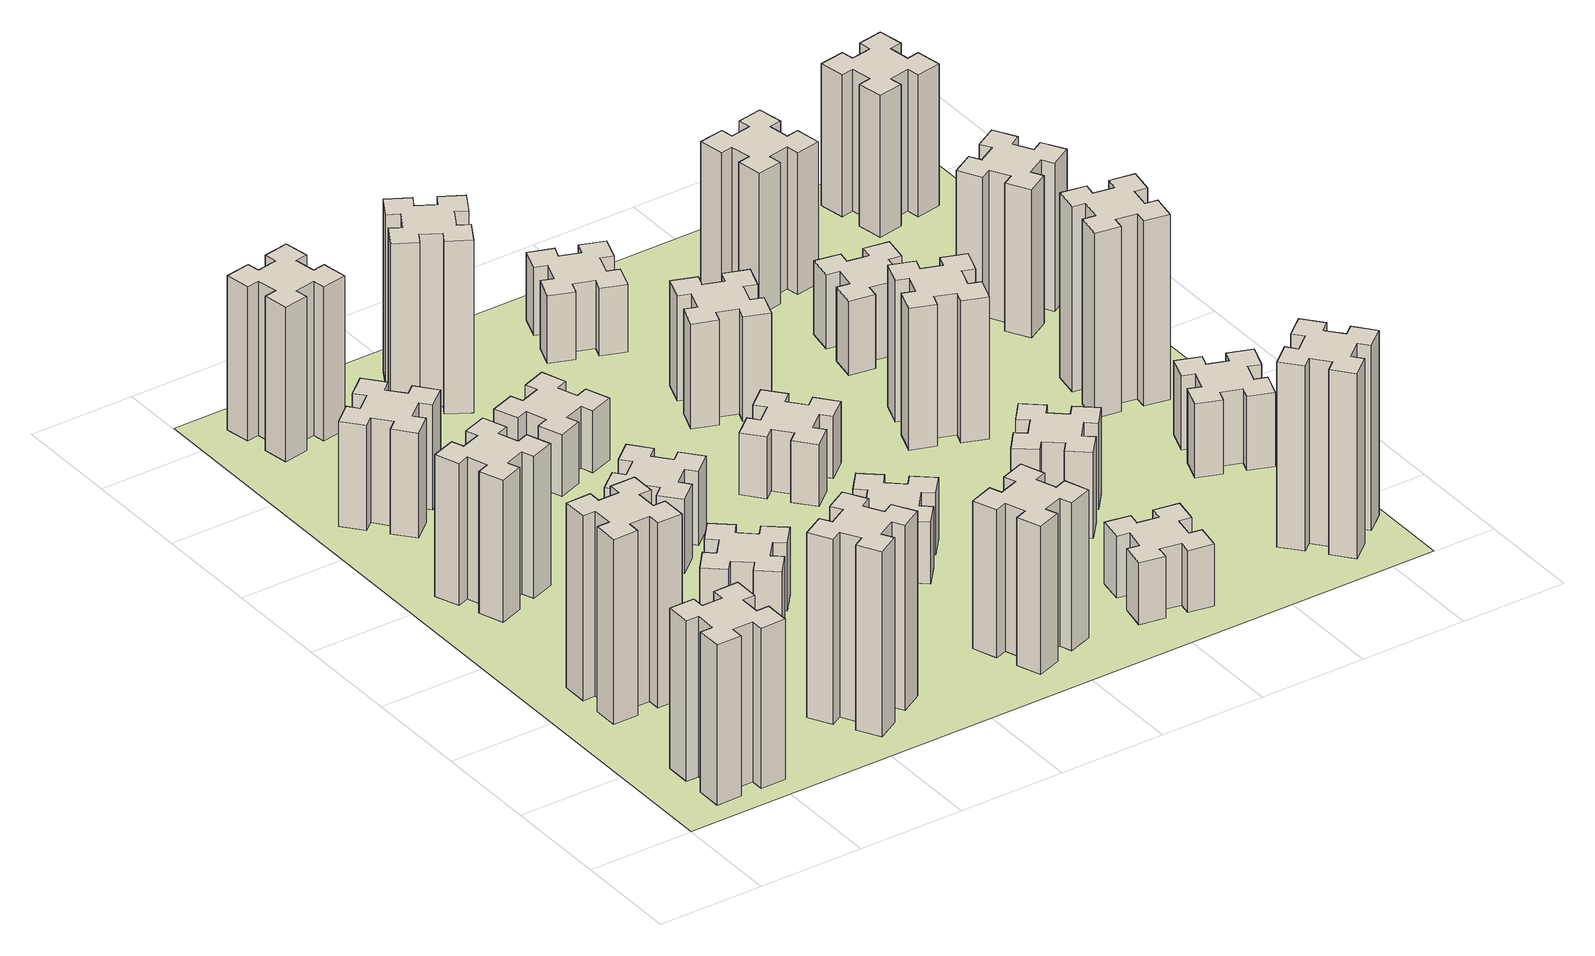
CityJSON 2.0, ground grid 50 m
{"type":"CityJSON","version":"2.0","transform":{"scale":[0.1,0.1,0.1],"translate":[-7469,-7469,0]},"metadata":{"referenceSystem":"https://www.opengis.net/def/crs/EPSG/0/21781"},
"CityObjects":{
"building1":{"type":"Building","attributes":{"class":"1000","function":"1000","usage":"1000","yearOfConstruction":2016,"roofType":"1000","measuredHeight":78,"storeysAboveGround":30,"storeysBelowGround":0},"geometry":[{"type":"Solid","lod":"1","boundaries":[[[[0,1,2,3,4,5,6,7,8,9,10,11,12,13,14,15,16,17,18,19]],[[17,16,20,21]],[[16,15,22,20]],[[15,14,23,22]],[[14,13,24,23]],[[13,12,25,24]],[[12,11,26,25]],[[11,10,27,26]],[[10,9,28,27]],[[9,8,29,28]],[[8,7,30,29]],[[7,6,31,30]],[[6,5,32,31]],[[5,4,33,32]],[[4,3,34,33]],[[3,2,35,34]],[[2,1,36,35]],[[1,0,37,36]],[[0,19,38,37]],[[19,18,39,38]],[[18,17,21,39]],[[24,25,26,27,28,29,30,31,32,33,34,35,36,37,38,39,21,20,22,23]]]]}]},
"building2":{"type":"Building","attributes":{"class":"1000","function":"1000","usage":"1000","yearOfConstruction":2016,"roofType":"1000","measuredHeight":90,"storeysAboveGround":30,"storeysBelowGround":0},"geometry":[{"type":"Solid","lod":"1","boundaries":[[[[40,41,42,43,44,45,46,47,48,49,50,51,52,53,54,55,56,57,58,59]],[[57,56,60,61]],[[56,55,62,60]],[[55,54,63,62]],[[54,53,64,63]],[[53,52,65,64]],[[52,51,66,65]],[[51,50,67,66]],[[50,49,68,67]],[[49,48,69,68]],[[48,47,70,69]],[[47,46,71,70]],[[46,45,72,71]],[[45,44,73,72]],[[44,43,74,73]],[[43,42,75,74]],[[42,41,76,75]],[[41,40,77,76]],[[40,59,78,77]],[[59,58,79,78]],[[58,57,61,79]],[[64,65,66,67,68,69,70,71,72,73,74,75,76,77,78,79,61,60,62,63]]]]}]},
"building3":{"type":"Building","attributes":{"class":"1000","function":"1000","usage":"1000","yearOfConstruction":2016,"roofType":"1000","measuredHeight":69,"storeysAboveGround":30,"storeysBelowGround":0},"geometry":[{"type":"Solid","lod":"1","boundaries":[[[[80,81,82,83,84,85,86,87,88,89,90,91,92,93,94,95,96,97,98,99]],[[97,96,100,101]],[[96,95,102,100]],[[95,94,103,102]],[[94,93,104,103]],[[93,92,105,104]],[[92,91,106,105]],[[91,90,107,106]],[[90,89,108,107]],[[89,88,109,108]],[[88,87,110,109]],[[87,86,111,110]],[[86,85,112,111]],[[85,84,113,112]],[[84,83,114,113]],[[83,82,115,114]],[[82,81,116,115]],[[81,80,117,116]],[[80,99,118,117]],[[99,98,119,118]],[[98,97,101,119]],[[104,105,106,107,108,109,110,111,112,113,114,115,116,117,118,119,101,100,102,103]]]]}]},
"building4":{"type":"Building","attributes":{"class":"1000","function":"1000","usage":"1000","yearOfConstruction":2016,"roofType":"1000","measuredHeight":51,"storeysAboveGround":30,"storeysBelowGround":0},"geometry":[{"type":"Solid","lod":"1","boundaries":[[[[120,121,122,123,124,125,126,127,128,129,130,131,132,133,134,135,136,137,138,139]],[[137,136,140,141]],[[136,135,142,140]],[[135,134,143,142]],[[134,133,144,143]],[[133,132,145,144]],[[132,131,146,145]],[[131,130,147,146]],[[130,129,148,147]],[[129,128,149,148]],[[128,127,150,149]],[[127,126,151,150]],[[126,125,152,151]],[[125,124,153,152]],[[124,123,154,153]],[[123,122,155,154]],[[122,121,156,155]],[[121,120,157,156]],[[120,139,158,157]],[[139,138,159,158]],[[138,137,141,159]],[[144,145,146,147,148,149,150,151,152,153,154,155,156,157,158,159,141,140,142,143]]]]}]},
"building5":{"type":"Building","attributes":{"class":"1000","function":"1000","usage":"1000","yearOfConstruction":2016,"roofType":"1000","measuredHeight":90,"storeysAboveGround":30,"storeysBelowGround":0},"geometry":[{"type":"Solid","lod":"1","boundaries":[[[[160,161,162,163,164,165,166,167,168,169,170,171,172,173,174,175,176,177,178,179]],[[177,176,180,181]],[[176,175,182,180]],[[175,174,183,182]],[[174,173,184,183]],[[173,172,185,184]],[[172,171,186,185]],[[171,170,187,186]],[[170,169,188,187]],[[169,168,189,188]],[[168,167,190,189]],[[167,166,191,190]],[[166,165,192,191]],[[165,164,193,192]],[[164,163,194,193]],[[163,162,195,194]],[[162,161,196,195]],[[161,160,197,196]],[[160,179,198,197]],[[179,178,199,198]],[[178,177,181,199]],[[184,185,186,187,188,189,190,191,192,193,194,195,196,197,198,199,181,180,182,183]]]]}]},
"building6":{"type":"Building","attributes":{"class":"1000","function":"1000","usage":"1000","yearOfConstruction":2016,"roofType":"1000","measuredHeight":75,"storeysAboveGround":30,"storeysBelowGround":0},"geometry":[{"type":"Solid","lod":"1","boundaries":[[[[200,201,202,203,204,205,206,207,208,209,210,211,212,213,214,215,216,217,218,219]],[[217,216,220,221]],[[216,215,222,220]],[[215,214,223,222]],[[214,213,224,223]],[[213,212,225,224]],[[212,211,226,225]],[[211,210,227,226]],[[210,209,228,227]],[[209,208,229,228]],[[208,207,230,229]],[[207,206,231,230]],[[206,205,232,231]],[[205,204,233,232]],[[204,203,234,233]],[[203,202,235,234]],[[202,201,236,235]],[[201,200,237,236]],[[200,219,238,237]],[[219,218,239,238]],[[218,217,221,239]],[[224,225,226,227,228,229,230,231,232,233,234,235,236,237,238,239,221,220,222,223]]]]}]},
"building7":{"type":"Building","attributes":{"class":"1000","function":"1000","usage":"1000","yearOfConstruction":2016,"roofType":"1000","measuredHeight":33,"storeysAboveGround":30,"storeysBelowGround":0},"geometry":[{"type":"Solid","lod":"1","boundaries":[[[[240,241,242,243,244,245,246,247,248,249,250,251,252,253,254,255,256,257,258,259]],[[257,256,260,261]],[[256,255,262,260]],[[255,254,263,262]],[[254,253,264,263]],[[253,252,265,264]],[[252,251,266,265]],[[251,250,267,266]],[[250,249,268,267]],[[249,248,269,268]],[[248,247,270,269]],[[247,246,271,270]],[[246,245,272,271]],[[245,244,273,272]],[[244,243,274,273]],[[243,242,275,274]],[[242,241,276,275]],[[241,240,277,276]],[[240,259,278,277]],[[259,258,279,278]],[[258,257,261,279]],[[264,265,266,267,268,269,270,271,272,273,274,275,276,277,278,279,261,260,262,263]]]]}]},
"building8":{"type":"Building","attributes":{"class":"1000","function":"1000","usage":"1000","yearOfConstruction":2016,"roofType":"1000","measuredHeight":36,"storeysAboveGround":30,"storeysBelowGround":0},"geometry":[{"type":"Solid","lod":"1","boundaries":[[[[280,281,282,283,284,285,286,287,288,289,290,291,292,293,294,295,296,297,298,299]],[[297,296,300,301]],[[296,295,302,300]],[[295,294,303,302]],[[294,293,304,303]],[[293,292,305,304]],[[292,291,306,305]],[[291,290,307,306]],[[290,289,308,307]],[[289,288,309,308]],[[288,287,310,309]],[[287,286,311,310]],[[286,285,312,311]],[[285,284,313,312]],[[284,283,314,313]],[[283,282,315,314]],[[282,281,316,315]],[[281,280,317,316]],[[280,299,318,317]],[[299,298,319,318]],[[298,297,301,319]],[[304,305,306,307,308,309,310,311,312,313,314,315,316,317,318,319,301,300,302,303]]]]}]},
"building9":{"type":"Building","attributes":{"class":"1000","function":"1000","usage":"1000","yearOfConstruction":2016,"roofType":"1000","measuredHeight":30,"storeysAboveGround":30,"storeysBelowGround":0},"geometry":[{"type":"Solid","lod":"1","boundaries":[[[[320,321,322,323,324,325,326,327,328,329,330,331,332,333,334,335,336,337,338,339]],[[337,336,340,341]],[[336,335,342,340]],[[335,334,343,342]],[[334,333,344,343]],[[333,332,345,344]],[[332,331,346,345]],[[331,330,347,346]],[[330,329,348,347]],[[329,328,349,348]],[[328,327,350,349]],[[327,326,351,350]],[[326,325,352,351]],[[325,324,353,352]],[[324,323,354,353]],[[323,322,355,354]],[[322,321,356,355]],[[321,320,357,356]],[[320,339,358,357]],[[339,338,359,358]],[[338,337,341,359]],[[344,345,346,347,348,349,350,351,352,353,354,355,356,357,358,359,341,340,342,343]]]]}]},
"building10":{"type":"Building","attributes":{"class":"1000","function":"1000","usage":"1000","yearOfConstruction":2016,"roofType":"1000","measuredHeight":84,"storeysAboveGround":30,"storeysBelowGround":0},"geometry":[{"type":"Solid","lod":"1","boundaries":[[[[360,361,362,363,364,365,366,367,368,369,370,371,372,373,374,375,376,377,378,379]],[[377,376,380,381]],[[376,375,382,380]],[[375,374,383,382]],[[374,373,384,383]],[[373,372,385,384]],[[372,371,386,385]],[[371,370,387,386]],[[370,369,388,387]],[[369,368,389,388]],[[368,367,390,389]],[[367,366,391,390]],[[366,365,392,391]],[[365,364,393,392]],[[364,363,394,393]],[[363,362,395,394]],[[362,361,396,395]],[[361,360,397,396]],[[360,379,398,397]],[[379,378,399,398]],[[378,377,381,399]],[[384,385,386,387,388,389,390,391,392,393,394,395,396,397,398,399,381,380,382,383]]]]}]},
"building11":{"type":"Building","attributes":{"class":"1000","function":"1000","usage":"1000","yearOfConstruction":2016,"roofType":"1000","measuredHeight":72,"storeysAboveGround":30,"storeysBelowGround":0},"geometry":[{"type":"Solid","lod":"1","boundaries":[[[[400,401,402,403,404,405,406,407,408,409,410,411,412,413,414,415,416,417,418,419]],[[417,416,420,421]],[[416,415,422,420]],[[415,414,423,422]],[[414,413,424,423]],[[413,412,425,424]],[[412,411,426,425]],[[411,410,427,426]],[[410,409,428,427]],[[409,408,429,428]],[[408,407,430,429]],[[407,406,431,430]],[[406,405,432,431]],[[405,404,433,432]],[[404,403,434,433]],[[403,402,435,434]],[[402,401,436,435]],[[401,400,437,436]],[[400,419,438,437]],[[419,418,439,438]],[[418,417,421,439]],[[424,425,426,427,428,429,430,431,432,433,434,435,436,437,438,439,421,420,422,423]]]]}]},
"building12":{"type":"Building","attributes":{"class":"1000","function":"1000","usage":"1000","yearOfConstruction":2016,"roofType":"1000","measuredHeight":30,"storeysAboveGround":30,"storeysBelowGround":0},"geometry":[{"type":"Solid","lod":"1","boundaries":[[[[440,441,442,443,444,445,446,447,448,449,450,451,452,453,454,455,456,457,458,459]],[[457,456,460,461]],[[456,455,462,460]],[[455,454,463,462]],[[454,453,464,463]],[[453,452,465,464]],[[452,451,466,465]],[[451,450,467,466]],[[450,449,468,467]],[[449,448,469,468]],[[448,447,470,469]],[[447,446,471,470]],[[446,445,472,471]],[[445,444,473,472]],[[444,443,474,473]],[[443,442,475,474]],[[442,441,476,475]],[[441,440,477,476]],[[440,459,478,477]],[[459,458,479,478]],[[458,457,461,479]],[[464,465,466,467,468,469,470,471,472,473,474,475,476,477,478,479,461,460,462,463]]]]}]},
"building13":{"type":"Building","attributes":{"class":"1000","function":"1000","usage":"1000","yearOfConstruction":2016,"roofType":"1000","measuredHeight":30,"storeysAboveGround":30,"storeysBelowGround":0},"geometry":[{"type":"Solid","lod":"1","boundaries":[[[[480,481,482,483,484,485,486,487,488,489,490,491,492,493,494,495,496,497,498,499]],[[497,496,500,501]],[[496,495,502,500]],[[495,494,503,502]],[[494,493,504,503]],[[493,492,505,504]],[[492,491,506,505]],[[491,490,507,506]],[[490,489,508,507]],[[489,488,509,508]],[[488,487,510,509]],[[487,486,511,510]],[[486,485,512,511]],[[485,484,513,512]],[[484,483,514,513]],[[483,482,515,514]],[[482,481,516,515]],[[481,480,517,516]],[[480,499,518,517]],[[499,498,519,518]],[[498,497,501,519]],[[504,505,506,507,508,509,510,511,512,513,514,515,516,517,518,519,501,500,502,503]]]]}]},
"building14":{"type":"Building","attributes":{"class":"1000","function":"1000","usage":"1000","yearOfConstruction":2016,"roofType":"1000","measuredHeight":30,"storeysAboveGround":30,"storeysBelowGround":0},"geometry":[{"type":"Solid","lod":"1","boundaries":[[[[520,521,522,523,524,525,526,527,528,529,530,531,532,533,534,535,536,537,538,539]],[[537,536,540,541]],[[536,535,542,540]],[[535,534,543,542]],[[534,533,544,543]],[[533,532,545,544]],[[532,531,546,545]],[[531,530,547,546]],[[530,529,548,547]],[[529,528,549,548]],[[528,527,550,549]],[[527,526,551,550]],[[526,525,552,551]],[[525,524,553,552]],[[524,523,554,553]],[[523,522,555,554]],[[522,521,556,555]],[[521,520,557,556]],[[520,539,558,557]],[[539,538,559,558]],[[538,537,541,559]],[[544,545,546,547,548,549,550,551,552,553,554,555,556,557,558,559,541,540,542,543]]]]}]},
"building15":{"type":"Building","attributes":{"class":"1000","function":"1000","usage":"1000","yearOfConstruction":2016,"roofType":"1000","measuredHeight":51,"storeysAboveGround":30,"storeysBelowGround":0},"geometry":[{"type":"Solid","lod":"1","boundaries":[[[[560,561,562,563,564,565,566,567,568,569,570,571,572,573,574,575,576,577,578,579]],[[577,576,580,581]],[[576,575,582,580]],[[575,574,583,582]],[[574,573,584,583]],[[573,572,585,584]],[[572,571,586,585]],[[571,570,587,586]],[[570,569,588,587]],[[569,568,589,588]],[[568,567,590,589]],[[567,566,591,590]],[[566,565,592,591]],[[565,564,593,592]],[[564,563,594,593]],[[563,562,595,594]],[[562,561,596,595]],[[561,560,597,596]],[[560,579,598,597]],[[579,578,599,598]],[[578,577,581,599]],[[584,585,586,587,588,589,590,591,592,593,594,595,596,597,598,599,581,580,582,583]]]]}]},
"building16":{"type":"Building","attributes":{"class":"1000","function":"1000","usage":"1000","yearOfConstruction":2016,"roofType":"1000","measuredHeight":33,"storeysAboveGround":30,"storeysBelowGround":0},"geometry":[{"type":"Solid","lod":"1","boundaries":[[[[600,601,602,603,604,605,606,607,608,609,610,611,612,613,614,615,616,617,618,619]],[[617,616,620,621]],[[616,615,622,620]],[[615,614,623,622]],[[614,613,624,623]],[[613,612,625,624]],[[612,611,626,625]],[[611,610,627,626]],[[610,609,628,627]],[[609,608,629,628]],[[608,607,630,629]],[[607,606,631,630]],[[606,605,632,631]],[[605,604,633,632]],[[604,603,634,633]],[[603,602,635,634]],[[602,601,636,635]],[[601,600,637,636]],[[600,619,638,637]],[[619,618,639,638]],[[618,617,621,639]],[[624,625,626,627,628,629,630,631,632,633,634,635,636,637,638,639,621,620,622,623]]]]}]},
"building17":{"type":"Building","attributes":{"class":"1000","function":"1000","usage":"1000","yearOfConstruction":2016,"roofType":"1000","measuredHeight":42,"storeysAboveGround":30,"storeysBelowGround":0},"geometry":[{"type":"Solid","lod":"1","boundaries":[[[[640,641,642,643,644,645,646,647,648,649,650,651,652,653,654,655,656,657,658,659]],[[657,656,660,661]],[[656,655,662,660]],[[655,654,663,662]],[[654,653,664,663]],[[653,652,665,664]],[[652,651,666,665]],[[651,650,667,666]],[[650,649,668,667]],[[649,648,669,668]],[[648,647,670,669]],[[647,646,671,670]],[[646,645,672,671]],[[645,644,673,672]],[[644,643,674,673]],[[643,642,675,674]],[[642,641,676,675]],[[641,640,677,676]],[[640,659,678,677]],[[659,658,679,678]],[[658,657,661,679]],[[664,665,666,667,668,669,670,671,672,673,674,675,676,677,678,679,661,660,662,663]]]]}]},
"building18":{"type":"Building","attributes":{"class":"1000","function":"1000","usage":"1000","yearOfConstruction":2016,"roofType":"1000","measuredHeight":69,"storeysAboveGround":30,"storeysBelowGround":0},"geometry":[{"type":"Solid","lod":"1","boundaries":[[[[680,681,682,683,684,685,686,687,688,689,690,691,692,693,694,695,696,697,698,699]],[[697,696,700,701]],[[696,695,702,700]],[[695,694,703,702]],[[694,693,704,703]],[[693,692,705,704]],[[692,691,706,705]],[[691,690,707,706]],[[690,689,708,707]],[[689,688,709,708]],[[688,687,710,709]],[[687,686,711,710]],[[686,685,712,711]],[[685,684,713,712]],[[684,683,714,713]],[[683,682,715,714]],[[682,681,716,715]],[[681,680,717,716]],[[680,699,718,717]],[[699,698,719,718]],[[698,697,701,719]],[[704,705,706,707,708,709,710,711,712,713,714,715,716,717,718,719,701,700,702,703]]]]}]},
"building19":{"type":"Building","attributes":{"class":"1000","function":"1000","usage":"1000","yearOfConstruction":2016,"roofType":"1000","measuredHeight":36,"storeysAboveGround":30,"storeysBelowGround":0},"geometry":[{"type":"Solid","lod":"1","boundaries":[[[[720,721,722,723,724,725,726,727,728,729,730,731,732,733,734,735,736,737,738,739]],[[737,736,740,741]],[[736,735,742,740]],[[735,734,743,742]],[[734,733,744,743]],[[733,732,745,744]],[[732,731,746,745]],[[731,730,747,746]],[[730,729,748,747]],[[729,728,749,748]],[[728,727,750,749]],[[727,726,751,750]],[[726,725,752,751]],[[725,724,753,752]],[[724,723,754,753]],[[723,722,755,754]],[[722,721,756,755]],[[721,720,757,756]],[[720,739,758,757]],[[739,738,759,758]],[[738,737,741,759]],[[744,745,746,747,748,749,750,751,752,753,754,755,756,757,758,759,741,740,742,743]]]]}]},
"building20":{"type":"Building","attributes":{"class":"1000","function":"1000","usage":"1000","yearOfConstruction":2016,"roofType":"1000","measuredHeight":90,"storeysAboveGround":30,"storeysBelowGround":0},"geometry":[{"type":"Solid","lod":"1","boundaries":[[[[760,761,762,763,764,765,766,767,768,769,770,771,772,773,774,775,776,777,778,779]],[[777,776,780,781]],[[776,775,782,780]],[[775,774,783,782]],[[774,773,784,783]],[[773,772,785,784]],[[772,771,786,785]],[[771,770,787,786]],[[770,769,788,787]],[[769,768,789,788]],[[768,767,790,789]],[[767,766,791,790]],[[766,765,792,791]],[[765,764,793,792]],[[764,763,794,793]],[[763,762,795,794]],[[762,761,796,795]],[[761,760,797,796]],[[760,779,798,797]],[[779,778,799,798]],[[778,777,781,799]],[[784,785,786,787,788,789,790,791,792,793,794,795,796,797,798,799,781,780,782,783]]]]}]},
"building21":{"type":"Building","attributes":{"class":"1000","function":"1000","usage":"1000","yearOfConstruction":2016,"roofType":"1000","measuredHeight":69,"storeysAboveGround":30,"storeysBelowGround":0},"geometry":[{"type":"Solid","lod":"1","boundaries":[[[[800,801,802,803,804,805,806,807,808,809,810,811,812,813,814,815,816,817,818,819]],[[817,816,820,821]],[[816,815,822,820]],[[815,814,823,822]],[[814,813,824,823]],[[813,812,825,824]],[[812,811,826,825]],[[811,810,827,826]],[[810,809,828,827]],[[809,808,829,828]],[[808,807,830,829]],[[807,806,831,830]],[[806,805,832,831]],[[805,804,833,832]],[[804,803,834,833]],[[803,802,835,834]],[[802,801,836,835]],[[801,800,837,836]],[[800,819,838,837]],[[819,818,839,838]],[[818,817,821,839]],[[824,825,826,827,828,829,830,831,832,833,834,835,836,837,838,839,821,820,822,823]]]]}]},
"building22":{"type":"Building","attributes":{"class":"1000","function":"1000","usage":"1000","yearOfConstruction":2016,"roofType":"1000","measuredHeight":36,"storeysAboveGround":30,"storeysBelowGround":0},"geometry":[{"type":"Solid","lod":"1","boundaries":[[[[840,841,842,843,844,845,846,847,848,849,850,851,852,853,854,855,856,857,858,859]],[[857,856,860,861]],[[856,855,862,860]],[[855,854,863,862]],[[854,853,864,863]],[[853,852,865,864]],[[852,851,866,865]],[[851,850,867,866]],[[850,849,868,867]],[[849,848,869,868]],[[848,847,870,869]],[[847,846,871,870]],[[846,845,872,871]],[[845,844,873,872]],[[844,843,874,873]],[[843,842,875,874]],[[842,841,876,875]],[[841,840,877,876]],[[840,859,878,877]],[[859,858,879,878]],[[858,857,861,879]],[[864,865,866,867,868,869,870,871,872,873,874,875,876,877,878,879,861,860,862,863]]]]}]},
"building23":{"type":"Building","attributes":{"class":"1000","function":"1000","usage":"1000","yearOfConstruction":2016,"roofType":"1000","measuredHeight":90,"storeysAboveGround":30,"storeysBelowGround":0},"geometry":[{"type":"Solid","lod":"1","boundaries":[[[[880,881,882,883,884,885,886,887,888,889,890,891,892,893,894,895,896,897,898,899]],[[897,896,900,901]],[[896,895,902,900]],[[895,894,903,902]],[[894,893,904,903]],[[893,892,905,904]],[[892,891,906,905]],[[891,890,907,906]],[[890,889,908,907]],[[889,888,909,908]],[[888,887,910,909]],[[887,886,911,910]],[[886,885,912,911]],[[885,884,913,912]],[[884,883,914,913]],[[883,882,915,914]],[[882,881,916,915]],[[881,880,917,916]],[[880,899,918,917]],[[899,898,919,918]],[[898,897,901,919]],[[904,905,906,907,908,909,910,911,912,913,914,915,916,917,918,919,901,900,902,903]]]]}]},
"building24":{"type":"Building","attributes":{"class":"1000","function":"1000","usage":"1000","yearOfConstruction":2016,"roofType":"1000","measuredHeight":72,"storeysAboveGround":30,"storeysBelowGround":0},"geometry":[{"type":"Solid","lod":"1","boundaries":[[[[920,921,922,923,924,925,926,927,928,929,930,931,932,933,934,935,936,937,938,939]],[[937,936,940,941]],[[936,935,942,940]],[[935,934,943,942]],[[934,933,944,943]],[[933,932,945,944]],[[932,931,946,945]],[[931,930,947,946]],[[930,929,948,947]],[[929,928,949,948]],[[928,927,950,949]],[[927,926,951,950]],[[926,925,952,951]],[[925,924,953,952]],[[924,923,954,953]],[[923,922,955,954]],[[922,921,956,955]],[[921,920,957,956]],[[920,939,958,957]],[[939,938,959,958]],[[938,937,941,959]],[[944,945,946,947,948,949,950,951,952,953,954,955,956,957,958,959,941,940,942,943]]]]}]},
"building25":{"type":"Building","attributes":{"class":"1000","function":"1000","usage":"1000","yearOfConstruction":2016,"roofType":"1000","measuredHeight":69,"storeysAboveGround":30,"storeysBelowGround":0},"geometry":[{"type":"Solid","lod":"1","boundaries":[[[[960,961,962,963,964,965,966,967,968,969,970,971,972,973,974,975,976,977,978,979]],[[977,976,980,981]],[[976,975,982,980]],[[975,974,983,982]],[[974,973,984,983]],[[973,972,985,984]],[[972,971,986,985]],[[971,970,987,986]],[[970,969,988,987]],[[969,968,989,988]],[[968,967,990,989]],[[967,966,991,990]],[[966,965,992,991]],[[965,964,993,992]],[[964,963,994,993]],[[963,962,995,994]],[[962,961,996,995]],[[961,960,997,996]],[[960,979,998,997]],[[979,978,999,998]],[[978,977,981,999]],[[984,985,986,987,988,989,990,991,992,993,994,995,996,997,998,999,981,980,982,983]]]]}]},
"landuse1":{"type":"LandUse","attributes":{"name":"plot1","function":"1010"},"geometry":[{"type":"MultiSurface","lod":"1","boundaries":[[[1000,1001,1002,1003]]]}]}
},
"vertices":[
[265,325,0],[265,225,0],[205,225,0],[205,105,0],[325,105,0],[325,165,0],[425,165,0],[425,105,0],[545,105,0],[545,225,0],[485,225,0],[485,325,0],[545,325,0],[545,445,0],[425,445,0],[425,385,0],[325,385,0],[325,445,0],[205,445,0],[205,325,0],[325,385,780],[325,445,780],[425,385,780],[425,445,780],[545,445,780],[545,325,780],[485,325,780],[485,225,780],[545,225,780],[545,105,780],[425,105,780],[425,165,780],[325,165,780],[325,105,780],[205,105,780],[205,225,780],[265,225,780],[265,325,780],[205,325,780],[205,445,780],
[265,1065,0],[265,965,0],[205,965,0],[205,845,0],[325,845,0],[325,905,0],[425,905,0],[425,845,0],[545,845,0],[545,965,0],[485,965,0],[485,1065,0],[545,1065,0],[545,1185,0],[425,1185,0],[425,1125,0],[325,1125,0],[325,1185,0],[205,1185,0],[205,1065,0],[325,1125,900],[325,1185,900],[425,1125,900],[425,1185,900],[545,1185,900],[545,1065,900],[485,1065,900],[485,965,900],[545,965,900],[545,845,900],[425,845,900],[425,905,900],[325,905,900],[325,845,900],[205,845,900],[205,965,900],[265,965,900],[265,1065,900],[205,1065,900],[205,1185,900],
[366,1835,0],[460,1869,0],[480,1813,0],[593,1854,0],[552,1967,0],[496,1946,0],[462,2040,0],[518,2060,0],[477,2173,0],[364,2132,0],[385,2076,0],[291,2042,0],[270,2098,0],[157,2057,0],[199,1944,0],[255,1965,0],[289,1871,0],[233,1850,0],[274,1737,0],[387,1779,0],[289,1871,690],[233,1850,690],[255,1965,690],[199,1944,690],[157,2057,690],[270,2098,690],[291,2042,690],[385,2076,690],[364,2132,690],[477,2173,690],[518,2060,690],[462,2040,690],[496,1946,690],[552,1967,690],[593,1854,690],[480,1813,690],[460,1869,690],[366,1835,690],[387,1779,690],[274,1737,690],
[343,2812,0],[266,2747,0],[228,2793,0],[136,2716,0],[213,2624,0],[259,2663,0],[323,2586,0],[277,2548,0],[354,2456,0],[446,2533,0],[408,2579,0],[484,2643,0],[523,2597,0],[615,2674,0],[538,2766,0],[492,2728,0],[427,2804,0],[473,2843,0],[396,2935,0],[304,2858,0],[427,2804,510],[473,2843,510],[492,2728,510],[538,2766,510],[615,2674,510],[523,2597,510],[484,2643,510],[408,2579,510],[446,2533,510],[354,2456,510],[277,2548,510],[323,2586,510],[259,2663,510],[213,2624,510],[136,2716,510],[228,2793,510],[266,2747,510],[343,2812,510],[304,2858,510],[396,2935,510],
[1127,255,0],[1214,305,0],[1244,253,0],[1348,313,0],[1288,417,0],[1236,387,0],[1186,474,0],[1238,504,0],[1178,608,0],[1074,548,0],[1104,496,0],[1017,446,0],[987,498,0],[883,438,0],[943,334,0],[995,364,0],[1045,277,0],[993,247,0],[1053,143,0],[1157,203,0],[1045,277,900],[993,247,900],[995,364,900],[943,334,900],[883,438,900],[987,498,900],[1017,446,900],[1104,496,900],[1074,548,900],[1178,608,900],[1238,504,900],[1186,474,900],[1236,387,900],[1288,417,900],[1348,313,900],[1244,253,900],[1214,305,900],[1127,255,900],[1157,203,900],[1053,143,900],
[492,3405,0],[475,3504,0],[534,3514,0],[513,3632,0],[395,3611,0],[405,3552,0],[307,3535,0],[297,3594,0],[178,3573,0],[199,3455,0],[258,3465,0],[276,3367,0],[217,3357,0],[237,3238,0],[356,3259,0],[345,3318,0],[444,3336,0],[454,3277,0],[572,3297,0],[551,3416,0],[444,3336,750],[454,3277,750],[345,3318,750],[356,3259,750],[237,3238,750],[217,3357,750],[276,3367,750],[258,3465,750],[199,3455,750],[178,3573,750],[297,3594,750],[307,3535,750],[405,3552,750],[395,3611,750],[513,3632,750],[534,3514,750],[475,3504,750],[492,3405,750],[551,3416,750],[572,3297,750],
[1224,1267,0],[1148,1332,0],[1186,1378,0],[1094,1455,0],[1017,1363,0],[1063,1324,0],[999,1248,0],[953,1286,0],[876,1194,0],[968,1117,0],[1006,1163,0],[1083,1099,0],[1044,1053,0],[1136,976,0],[1213,1068,0],[1167,1106,0],[1232,1183,0],[1278,1144,0],[1355,1236,0],[1263,1313,0],[1232,1183,330],[1278,1144,330],[1167,1106,330],[1213,1068,330],[1136,976,330],[1044,1053,330],[1083,1099,330],[1006,1163,330],[968,1117,330],[876,1194,330],[953,1286,330],[999,1248,330],[1063,1324,330],[1017,1363,330],[1094,1455,330],[1186,1378,330],[1148,1332,330],[1224,1267,330],[1263,1313,330],[1355,1236,330],
[1083,1972,0],[1006,1907,0],[968,1953,0],[876,1876,0],[953,1784,0],[999,1823,0],[1063,1746,0],[1017,1708,0],[1094,1616,0],[1186,1693,0],[1148,1739,0],[1224,1803,0],[1263,1757,0],[1355,1834,0],[1278,1926,0],[1232,1888,0],[1167,1964,0],[1213,2003,0],[1136,2095,0],[1044,2018,0],[1167,1964,360],[1213,2003,360],[1232,1888,360],[1278,1926,360],[1355,1834,360],[1263,1757,360],[1224,1803,360],[1148,1739,360],[1186,1693,360],[1094,1616,360],[1017,1708,360],[1063,1746,360],[999,1823,360],[953,1784,360],[876,1876,360],[968,1953,360],[1006,1907,360],[1083,1972,360],[1044,2018,360],[1136,2095,360],
[1106,2475,0],[1200,2509,0],[1220,2453,0],[1333,2494,0],[1292,2607,0],[1236,2586,0],[1202,2680,0],[1258,2700,0],[1217,2813,0],[1104,2772,0],[1125,2716,0],[1031,2682,0],[1010,2738,0],[897,2697,0],[939,2584,0],[995,2605,0],[1029,2511,0],[973,2490,0],[1014,2377,0],[1127,2419,0],[1029,2511,300],[973,2490,300],[995,2605,300],[939,2584,300],[897,2697,300],[1010,2738,300],[1031,2682,300],[1125,2716,300],[1104,2772,300],[1217,2813,300],[1258,2700,300],[1202,2680,300],[1236,2586,300],[1292,2607,300],[1333,2494,300],[1220,2453,300],[1200,2509,300],[1106,2475,300],[1127,2419,300],[1014,2377,300],
[917,3265,0],[1004,3215,0],[974,3163,0],[1078,3103,0],[1138,3207,0],[1086,3237,0],[1136,3324,0],[1188,3294,0],[1248,3398,0],[1144,3458,0],[1114,3406,0],[1027,3456,0],[1057,3508,0],[953,3568,0],[893,3464,0],[945,3434,0],[895,3347,0],[843,3377,0],[783,3273,0],[887,3213,0],[895,3347,840],[843,3377,840],[945,3434,840],[893,3464,840],[953,3568,840],[1057,3508,840],[1027,3456,840],[1114,3406,840],[1144,3458,840],[1248,3398,840],[1188,3294,840],[1136,3324,840],[1086,3237,840],[1138,3207,840],[1078,3103,840],[974,3163,840],[1004,3215,840],[917,3265,840],[887,3213,840],[783,3273,840],
[1965,496,0],[1871,462,0],[1850,518,0],[1737,477,0],[1779,364,0],[1835,385,0],[1869,291,0],[1813,270,0],[1854,157,0],[1967,199,0],[1946,255,0],[2040,289,0],[2060,233,0],[2173,274,0],[2132,387,0],[2076,366,0],[2042,460,0],[2098,480,0],[2057,593,0],[1944,552,0],[2042,460,720],[2098,480,720],[2076,366,720],[2132,387,720],[2173,274,720],[2060,233,720],[2040,289,720],[1946,255,720],[1967,199,720],[1854,157,720],[1813,270,720],[1869,291,720],[1835,385,720],[1779,364,720],[1737,477,720],[1850,518,720],[1871,462,720],[1965,496,720],[1944,552,720],[2057,593,720],
[1746,1163,0],[1823,1099,0],[1784,1053,0],[1876,976,0],[1953,1068,0],[1907,1106,0],[1972,1183,0],[2018,1144,0],[2095,1236,0],[2003,1313,0],[1964,1267,0],[1888,1332,0],[1926,1378,0],[1834,1455,0],[1757,1363,0],[1803,1324,0],[1739,1248,0],[1693,1286,0],[1616,1194,0],[1708,1117,0],[1739,1248,300],[1693,1286,300],[1803,1324,300],[1757,1363,300],[1834,1455,300],[1926,1378,300],[1888,1332,300],[1964,1267,300],[2003,1313,300],[2095,1236,300],[2018,1144,300],[1972,1183,300],[1907,1106,300],[1953,1068,300],[1876,976,300],[1784,1053,300],[1823,1099,300],[1746,1163,300],[1708,1117,300],[1616,1194,300],
[1972,1988,0],[1907,2064,0],[1953,2103,0],[1876,2195,0],[1784,2118,0],[1823,2072,0],[1746,2007,0],[1708,2053,0],[1616,1976,0],[1693,1884,0],[1739,1923,0],[1803,1846,0],[1757,1808,0],[1834,1716,0],[1926,1793,0],[1888,1839,0],[1964,1903,0],[2003,1857,0],[2095,1934,0],[2018,2026,0],[1964,1903,300],[2003,1857,300],[1888,1839,300],[1926,1793,300],[1834,1716,300],[1757,1808,300],[1803,1846,300],[1739,1923,300],[1693,1884,300],[1616,1976,300],[1708,2053,300],[1746,2007,300],[1823,2072,300],[1784,2118,300],[1876,2195,300],[1953,2103,300],[1907,2064,300],[1972,1988,300],[2018,2026,300],[2095,1934,300],
[2496,444,0],[2478,345,0],[2419,356,0],[2398,237,0],[2517,217,0],[2527,276,0],[2625,258,0],[2615,199,0],[2733,178,0],[2754,297,0],[2695,307,0],[2712,405,0],[2771,395,0],[2792,513,0],[2674,534,0],[2664,475,0],[2565,492,0],[2576,551,0],[2457,572,0],[2437,454,0],[2565,492,300],[2576,551,300],[2664,475,300],[2674,534,300],[2792,513,300],[2771,395,300],[2712,405,300],[2695,307,300],[2754,297,300],[2733,178,300],[2615,199,300],[2625,258,300],[2527,276,300],[2517,217,300],[2398,237,300],[2419,356,300],[2478,345,300],[2496,444,300],[2437,454,300],[2457,572,300],
[2040,2682,0],[1946,2716,0],[1967,2772,0],[1854,2813,0],[1813,2700,0],[1869,2680,0],[1835,2586,0],[1779,2607,0],[1737,2494,0],[1850,2453,0],[1871,2509,0],[1965,2475,0],[1944,2419,0],[2057,2377,0],[2098,2490,0],[2042,2511,0],[2076,2605,0],[2132,2584,0],[2173,2697,0],[2060,2738,0],[2076,2605,510],[2132,2584,510],[2042,2511,510],[2098,2490,510],[2057,2377,510],[1944,2419,510],[1965,2475,510],[1871,2509,510],[1850,2453,510],[1737,2494,510],[1779,2607,510],[1835,2586,510],[1869,2680,510],[1813,2700,510],[1854,2813,510],[1967,2772,510],[1946,2716,510],[2040,2682,510],[2060,2738,510],[2173,2697,510],
[1671,3249,0],[1765,3215,0],[1744,3159,0],[1857,3117,0],[1898,3230,0],[1842,3251,0],[1876,3345,0],[1932,3324,0],[1973,3437,0],[1860,3478,0],[1840,3422,0],[1746,3456,0],[1767,3512,0],[1654,3553,0],[1613,3440,0],[1669,3420,0],[1635,3326,0],[1579,3347,0],[1537,3234,0],[1650,3193,0],[1635,3326,330],[1579,3347,330],[1669,3420,330],[1613,3440,330],[1654,3553,330],[1767,3512,330],[1746,3456,330],[1840,3422,330],[1860,3478,330],[1973,3437,330],[1932,3324,330],[1876,3345,330],[1842,3251,330],[1898,3230,330],[1857,3117,330],[1744,3159,330],[1765,3215,330],[1671,3249,330],[1650,3193,330],[1537,3234,330],
[2647,1006,0],[2712,1083,0],[2758,1044,0],[2835,1136,0],[2743,1213,0],[2704,1167,0],[2628,1232,0],[2666,1278,0],[2574,1355,0],[2497,1263,0],[2543,1224,0],[2479,1148,0],[2433,1186,0],[2356,1094,0],[2448,1017,0],[2486,1063,0],[2563,999,0],[2524,953,0],[2616,876,0],[2693,968,0],[2563,999,420],[2524,953,420],[2486,1063,420],[2448,1017,420],[2356,1094,420],[2433,1186,420],[2479,1148,420],[2543,1224,420],[2497,1263,420],[2574,1355,420],[2666,1278,420],[2628,1232,420],[2704,1167,420],[2743,1213,420],[2835,1136,420],[2758,1044,420],[2712,1083,420],[2647,1006,420],[2693,968,420],[2616,876,420],
[2682,1871,0],[2716,1965,0],[2772,1944,0],[2813,2057,0],[2700,2098,0],[2680,2042,0],[2586,2076,0],[2607,2132,0],[2494,2173,0],[2453,2060,0],[2509,2040,0],[2475,1946,0],[2419,1967,0],[2377,1854,0],[2490,1813,0],[2511,1869,0],[2605,1835,0],[2584,1779,0],[2697,1737,0],[2738,1850,0],[2605,1835,690],[2584,1779,690],[2511,1869,690],[2490,1813,690],[2377,1854,690],[2419,1967,690],[2475,1946,690],[2509,2040,690],[2453,2060,690],[2494,2173,690],[2607,2132,690],[2586,2076,690],[2680,2042,690],[2700,2098,690],[2813,2057,690],[2772,1944,690],[2716,1965,690],[2682,1871,690],[2738,1850,690],[2697,1737,690],
[2627,2496,0],[2725,2478,0],[2715,2419,0],[2833,2398,0],[2854,2517,0],[2795,2527,0],[2812,2625,0],[2871,2615,0],[2892,2733,0],[2774,2754,0],[2764,2695,0],[2665,2712,0],[2676,2771,0],[2557,2792,0],[2537,2674,0],[2596,2664,0],[2578,2565,0],[2519,2576,0],[2498,2457,0],[2617,2437,0],[2578,2565,360],[2519,2576,360],[2596,2664,360],[2537,2674,360],[2557,2792,360],[2676,2771,360],[2665,2712,360],[2764,2695,360],[2774,2754,360],[2892,2733,360],[2871,2615,360],[2812,2625,360],[2795,2527,360],[2854,2517,360],[2833,2398,360],[2715,2419,360],[2725,2478,360],[2627,2496,360],[2617,2437,360],[2498,2457,360],
[3468,259,0],[3544,323,0],[3583,277,0],[3675,354,0],[3598,446,0],[3552,408,0],[3487,484,0],[3533,523,0],[3456,615,0],[3364,538,0],[3403,492,0],[3326,427,0],[3288,473,0],[3196,396,0],[3273,304,0],[3319,343,0],[3383,266,0],[3337,228,0],[3414,136,0],[3506,213,0],[3383,266,900],[3337,228,900],[3319,343,900],[3273,304,900],[3196,396,900],[3288,473,900],[3326,427,900],[3403,492,900],[3364,538,900],[3456,615,900],[3533,523,900],[3487,484,900],[3552,408,900],[3598,446,900],[3675,354,900],[3583,277,900],[3544,323,900],[3468,259,900],[3506,213,900],[3414,136,900],
[2565,3118,0],[2664,3136,0],[2674,3077,0],[2792,3097,0],[2771,3216,0],[2712,3205,0],[2695,3304,0],[2754,3314,0],[2733,3432,0],[2615,3411,0],[2625,3352,0],[2527,3335,0],[2517,3394,0],[2398,3373,0],[2419,3255,0],[2478,3265,0],[2496,3167,0],[2437,3157,0],[2457,3038,0],[2576,3059,0],[2496,3167,690],[2437,3157,690],[2478,3265,690],[2419,3255,690],[2398,3373,690],[2517,3394,690],[2527,3335,690],[2625,3352,690],[2615,3411,690],[2733,3432,690],[2754,3314,690],[2695,3304,690],[2712,3205,690],[2771,3216,690],[2792,3097,690],[2674,3077,690],[2664,3136,690],[2565,3118,690],[2576,3059,690],[2457,3038,690],
[3351,1029,0],[3445,995,0],[3424,939,0],[3537,897,0],[3578,1010,0],[3522,1031,0],[3556,1125,0],[3612,1104,0],[3653,1217,0],[3540,1258,0],[3520,1202,0],[3426,1236,0],[3447,1292,0],[3334,1333,0],[3293,1220,0],[3349,1200,0],[3315,1106,0],[3259,1127,0],[3217,1014,0],[3330,973,0],[3315,1106,360],[3259,1127,360],[3349,1200,360],[3293,1220,360],[3334,1333,360],[3447,1292,360],[3426,1236,360],[3520,1202,360],[3540,1258,360],[3653,1217,360],[3612,1104,360],[3556,1125,360],[3522,1031,360],[3578,1010,360],[3537,897,360],[3424,939,360],[3445,995,360],[3351,1029,360],[3330,973,360],[3217,1014,360],
[3267,1656,0],[3365,1638,0],[3355,1579,0],[3473,1558,0],[3494,1677,0],[3435,1687,0],[3452,1785,0],[3511,1775,0],[3532,1893,0],[3414,1914,0],[3404,1855,0],[3305,1872,0],[3316,1931,0],[3197,1952,0],[3177,1834,0],[3236,1824,0],[3218,1725,0],[3159,1736,0],[3138,1617,0],[3257,1597,0],[3218,1725,900],[3159,1736,900],[3236,1824,900],[3177,1834,900],[3197,1952,900],[3316,1931,900],[3305,1872,900],[3404,1855,900],[3414,1914,900],[3532,1893,900],[3511,1775,900],[3452,1785,900],[3435,1687,900],[3494,1677,900],[3473,1558,900],[3355,1579,900],[3365,1638,900],[3267,1656,900],[3257,1597,900],[3138,1617,900],
[3456,2507,0],[3406,2594,0],[3458,2624,0],[3398,2728,0],[3294,2668,0],[3324,2616,0],[3237,2566,0],[3207,2618,0],[3103,2558,0],[3163,2454,0],[3215,2484,0],[3265,2397,0],[3213,2367,0],[3273,2263,0],[3377,2323,0],[3347,2375,0],[3434,2425,0],[3464,2373,0],[3568,2433,0],[3508,2537,0],[3434,2425,720],[3464,2373,720],[3347,2375,720],[3377,2323,720],[3273,2263,720],[3213,2367,720],[3265,2397,720],[3215,2484,720],[3163,2454,720],[3103,2558,720],[3207,2618,720],[3237,2566,720],[3324,2616,720],[3294,2668,720],[3398,2728,720],[3458,2624,720],[3406,2594,720],[3456,2507,720],[3508,2537,720],[3568,2433,720],
[3218,3465,0],[3236,3367,0],[3177,3357,0],[3197,3238,0],[3316,3259,0],[3305,3318,0],[3404,3336,0],[3414,3277,0],[3532,3297,0],[3511,3416,0],[3452,3405,0],[3435,3504,0],[3494,3514,0],[3473,3632,0],[3355,3611,0],[3365,3552,0],[3267,3535,0],[3257,3594,0],[3138,3573,0],[3159,3455,0],[3267,3535,690],[3257,3594,690],[3365,3552,690],[3355,3611,690],[3473,3632,690],[3494,3514,690],[3435,3504,690],[3452,3405,690],[3511,3416,690],[3532,3297,690],[3414,3277,690],[3404,3336,690],[3305,3318,690],[3316,3259,690],[3197,3238,690],[3177,3357,690],[3236,3367,690],[3218,3465,690],[3159,3455,690],[3138,3573,690],
[5,3705,0],[3705,3705,0],[3705,5,0],[5,5,0]
]}
